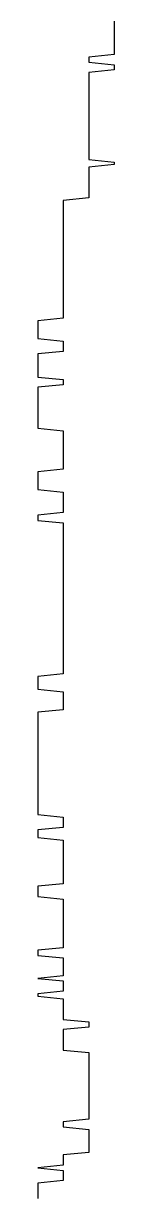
# Model space of a CAD drawing. Header units: millimetres. Extents: x -12.3 to 15.7, y -20.3 to 0.3.
# Drawn here: x -3.9 to -3.6, y -20.03 to -15.439 of the extents above; entities that cross this region are included whole.
import ezdxf

# ---------------------------------------------------------------- set-up
doc = ezdxf.new("R2010")
doc.units = ezdxf.units.MM
doc.layers.add('Helling', color=7, linetype='Continuous')

msp = doc.modelspace()

# ---------------------------------------------------------------- linework, layer by layer
at = {"layer": 'Helling'}
msp.add_lwpolyline([(-3.6, -15.43), (-3.6, -15.44), (-3.6, -15.45), (-3.6, -15.46), (-3.6, -15.47), (-3.6, -15.48), (-3.6, -15.49), (-3.6, -15.5), (-3.6, -15.51), (-3.6, -15.52), (-3.6, -15.53), (-3.6, -15.54), (-3.6, -15.55), (-3.6, -15.56), (-3.7, -15.57), (-3.7, -15.58), (-3.7, -15.59), (-3.6, -15.6), (-3.6, -15.61), (-3.6, -15.62), (-3.7, -15.63), (-3.7, -15.64), (-3.7, -15.65), (-3.7, -15.66), (-3.7, -15.67), (-3.7, -15.68), (-3.7, -15.69), (-3.7, -15.7), (-3.7, -15.71), (-3.7, -15.72), (-3.7, -15.73), (-3.7, -15.74), (-3.7, -15.75), (-3.7, -15.76), (-3.7, -15.77), (-3.7, -15.78), (-3.7, -15.79), (-3.7, -15.8), (-3.7, -15.81), (-3.7, -15.82), (-3.7, -15.83), (-3.7, -15.84), (-3.7, -15.85), (-3.7, -15.86), (-3.7, -15.87), (-3.7, -15.88), (-3.7, -15.89), (-3.7, -15.9), (-3.7, -15.91), (-3.7, -15.92), (-3.7, -15.93), (-3.7, -15.94), (-3.7, -15.95), (-3.7, -15.96), (-3.7, -15.97), (-3.6, -15.98), (-3.6, -15.99), (-3.7, -16), (-3.7, -16.01), (-3.7, -16.02), (-3.7, -16.03), (-3.7, -16.04), (-3.7, -16.05), (-3.7, -16.06), (-3.7, -16.07), (-3.7, -16.08), (-3.7, -16.09), (-3.7, -16.1), (-3.7, -16.11), (-3.7, -16.12), (-3.8, -16.13), (-3.8, -16.14), (-3.8, -16.15), (-3.8, -16.16), (-3.8, -16.17), (-3.8, -16.18), (-3.8, -16.19), (-3.8, -16.2), (-3.8, -16.21), (-3.8, -16.22), (-3.8, -16.23), (-3.8, -16.24), (-3.8, -16.25), (-3.8, -16.26), (-3.8, -16.27), (-3.8, -16.28), (-3.8, -16.29), (-3.8, -16.3), (-3.8, -16.31), (-3.8, -16.32), (-3.8, -16.33), (-3.8, -16.34), (-3.8, -16.35), (-3.8, -16.36), (-3.8, -16.37), (-3.8, -16.38), (-3.8, -16.39), (-3.8, -16.4), (-3.8, -16.41), (-3.8, -16.42), (-3.8, -16.43), (-3.8, -16.44), (-3.8, -16.45), (-3.8, -16.46), (-3.8, -16.47), (-3.8, -16.48), (-3.8, -16.49), (-3.8, -16.5), (-3.8, -16.51), (-3.8, -16.52), (-3.8, -16.53), (-3.8, -16.54), (-3.8, -16.55), (-3.8, -16.56), (-3.8, -16.57), (-3.8, -16.58), (-3.8, -16.59), (-3.9, -16.6), (-3.9, -16.61), (-3.9, -16.62), (-3.9, -16.63), (-3.9, -16.64), (-3.9, -16.65), (-3.9, -16.66), (-3.9, -16.67), (-3.8, -16.68), (-3.8, -16.69), (-3.8, -16.7), (-3.8, -16.71), (-3.8, -16.72), (-3.9, -16.73), (-3.9, -16.74), (-3.9, -16.75), (-3.9, -16.76), (-3.9, -16.77), (-3.9, -16.78), (-3.9, -16.79), (-3.9, -16.8), (-3.9, -16.81), (-3.9, -16.82), (-3.8, -16.83), (-3.8, -16.84), (-3.8, -16.85), (-3.9, -16.86), (-3.9, -16.87), (-3.9, -16.88), (-3.9, -16.89), (-3.9, -16.9), (-3.9, -16.91), (-3.9, -16.92), (-3.9, -16.93), (-3.9, -16.94), (-3.9, -16.95), (-3.9, -16.96), (-3.9, -16.97), (-3.9, -16.98), (-3.9, -16.99), (-3.9, -17), (-3.9, -17.01), (-3.9, -17.02), (-3.8, -17.03), (-3.8, -17.04), (-3.8, -17.05), (-3.8, -17.06), (-3.8, -17.07), (-3.8, -17.08), (-3.8, -17.09), (-3.8, -17.1), (-3.8, -17.11), (-3.8, -17.12), (-3.8, -17.13), (-3.8, -17.14), (-3.8, -17.15), (-3.8, -17.16), (-3.8, -17.17), (-3.8, -17.18), (-3.9, -17.19), (-3.9, -17.2), (-3.9, -17.21), (-3.9, -17.22), (-3.9, -17.23), (-3.9, -17.24), (-3.9, -17.25), (-3.9, -17.26), (-3.8, -17.27), (-3.8, -17.28), (-3.8, -17.29), (-3.8, -17.3), (-3.8, -17.31), (-3.8, -17.32), (-3.8, -17.33), (-3.8, -17.34), (-3.8, -17.35), (-3.9, -17.36), (-3.9, -17.37), (-3.9, -17.38), (-3.8, -17.39), (-3.8, -17.4), (-3.8, -17.41), (-3.8, -17.42), (-3.8, -17.43), (-3.8, -17.44), (-3.8, -17.45), (-3.8, -17.46), (-3.8, -17.47), (-3.8, -17.48), (-3.8, -17.49), (-3.8, -17.5), (-3.8, -17.51), (-3.8, -17.52), (-3.8, -17.53), (-3.8, -17.54), (-3.8, -17.55), (-3.8, -17.56), (-3.8, -17.57), (-3.8, -17.58), (-3.8, -17.59), (-3.8, -17.6), (-3.8, -17.61), (-3.8, -17.62), (-3.8, -17.63), (-3.8, -17.64), (-3.8, -17.65), (-3.8, -17.66), (-3.8, -17.67), (-3.8, -17.68), (-3.8, -17.69), (-3.8, -17.7), (-3.8, -17.71), (-3.8, -17.72), (-3.8, -17.73), (-3.8, -17.74), (-3.8, -17.75), (-3.8, -17.76), (-3.8, -17.77), (-3.8, -17.78), (-3.8, -17.79), (-3.8, -17.8), (-3.8, -17.81), (-3.8, -17.82), (-3.8, -17.83), (-3.8, -17.84), (-3.8, -17.85), (-3.8, -17.86), (-3.8, -17.87), (-3.8, -17.88), (-3.8, -17.89), (-3.8, -17.9), (-3.8, -17.91), (-3.8, -17.92), (-3.8, -17.93), (-3.8, -17.94), (-3.8, -17.95), (-3.8, -17.96), (-3.8, -17.97), (-3.8, -17.98), (-3.9, -17.99), (-3.9, -18), (-3.9, -18.01), (-3.9, -18.02), (-3.9, -18.03), (-3.9, -18.04), (-3.8, -18.05), (-3.8, -18.06), (-3.8, -18.07), (-3.8, -18.08), (-3.8, -18.09), (-3.8, -18.1), (-3.8, -18.11), (-3.8, -18.12), (-3.9, -18.13), (-3.9, -18.14), (-3.9, -18.15), (-3.9, -18.16), (-3.9, -18.17), (-3.9, -18.18), (-3.9, -18.19), (-3.9, -18.2), (-3.9, -18.21), (-3.9, -18.22), (-3.9, -18.23), (-3.9, -18.24), (-3.9, -18.25), (-3.9, -18.26), (-3.9, -18.27), (-3.9, -18.28), (-3.9, -18.29), (-3.9, -18.3), (-3.9, -18.31), (-3.9, -18.32), (-3.9, -18.33), (-3.9, -18.34), (-3.9, -18.35), (-3.9, -18.36), (-3.9, -18.37), (-3.9, -18.38), (-3.9, -18.39), (-3.9, -18.4), (-3.9, -18.41), (-3.9, -18.42), (-3.9, -18.43), (-3.9, -18.44), (-3.9, -18.45), (-3.9, -18.46), (-3.9, -18.47), (-3.9, -18.48), (-3.9, -18.49), (-3.9, -18.5), (-3.9, -18.51), (-3.9, -18.52), (-3.9, -18.53), (-3.8, -18.54), (-3.8, -18.55), (-3.8, -18.56), (-3.8, -18.57), (-3.8, -18.58), (-3.9, -18.59), (-3.9, -18.6), (-3.9, -18.61), (-3.9, -18.62), (-3.8, -18.63), (-3.8, -18.64), (-3.8, -18.65), (-3.8, -18.66), (-3.8, -18.67), (-3.8, -18.68), (-3.8, -18.69), (-3.8, -18.7), (-3.8, -18.71), (-3.8, -18.72), (-3.8, -18.73), (-3.8, -18.74), (-3.8, -18.75), (-3.8, -18.76), (-3.8, -18.77), (-3.8, -18.78), (-3.8, -18.79), (-3.8, -18.8), (-3.9, -18.81), (-3.9, -18.82), (-3.9, -18.83), (-3.9, -18.84), (-3.9, -18.85), (-3.8, -18.86), (-3.8, -18.87), (-3.8, -18.88), (-3.8, -18.89), (-3.8, -18.9), (-3.8, -18.91), (-3.8, -18.92), (-3.8, -18.93), (-3.8, -18.94), (-3.8, -18.95), (-3.8, -18.96), (-3.8, -18.97), (-3.8, -18.98), (-3.8, -18.99), (-3.8, -19), (-3.8, -19.01), (-3.8, -19.02), (-3.8, -19.03), (-3.8, -19.04), (-3.8, -19.05), (-3.9, -19.06), (-3.9, -19.07), (-3.9, -19.08), (-3.8, -19.09), (-3.8, -19.1), (-3.8, -19.11), (-3.8, -19.12), (-3.8, -19.13), (-3.8, -19.14), (-3.8, -19.15), (-3.8, -19.16), (-3.9, -19.17), (-3.8, -19.18), (-3.8, -19.19), (-3.8, -19.2), (-3.8, -19.21), (-3.8, -19.22), (-3.9, -19.23), (-3.9, -19.24), (-3.8, -19.25), (-3.8, -19.26), (-3.8, -19.27), (-3.8, -19.28), (-3.8, -19.29), (-3.8, -19.3), (-3.8, -19.31), (-3.8, -19.32), (-3.8, -19.33), (-3.7, -19.34), (-3.7, -19.35), (-3.7, -19.36), (-3.8, -19.37), (-3.8, -19.38), (-3.8, -19.39), (-3.8, -19.4), (-3.8, -19.41), (-3.8, -19.42), (-3.8, -19.43), (-3.8, -19.44), (-3.8, -19.45), (-3.7, -19.46), (-3.7, -19.47), (-3.7, -19.48), (-3.7, -19.49), (-3.7, -19.5), (-3.7, -19.51), (-3.7, -19.52), (-3.7, -19.53), (-3.7, -19.54), (-3.7, -19.55), (-3.7, -19.56), (-3.7, -19.57), (-3.7, -19.58), (-3.7, -19.59), (-3.7, -19.6), (-3.7, -19.61), (-3.7, -19.62), (-3.7, -19.63), (-3.7, -19.64), (-3.7, -19.65), (-3.7, -19.66), (-3.7, -19.67), (-3.7, -19.68), (-3.7, -19.69), (-3.7, -19.7), (-3.7, -19.71), (-3.7, -19.72), (-3.8, -19.73), (-3.8, -19.74), (-3.8, -19.75), (-3.7, -19.76), (-3.7, -19.77), (-3.7, -19.78), (-3.7, -19.79), (-3.7, -19.8), (-3.7, -19.81), (-3.7, -19.82), (-3.7, -19.83), (-3.7, -19.84), (-3.7, -19.85), (-3.8, -19.86), (-3.8, -19.87), (-3.8, -19.88), (-3.8, -19.89), (-3.8, -19.9), (-3.9, -19.91), (-3.8, -19.92), (-3.8, -19.93), (-3.8, -19.94), (-3.8, -19.95), (-3.8, -19.96), (-3.9, -19.97), (-3.9, -19.98), (-3.9, -19.99), (-3.9, -20), (-3.9, -20.01), (-3.9, -20.02), (-3.9, -20.03)], dxfattribs=at)

doc.saveas('drawing.dxf')
